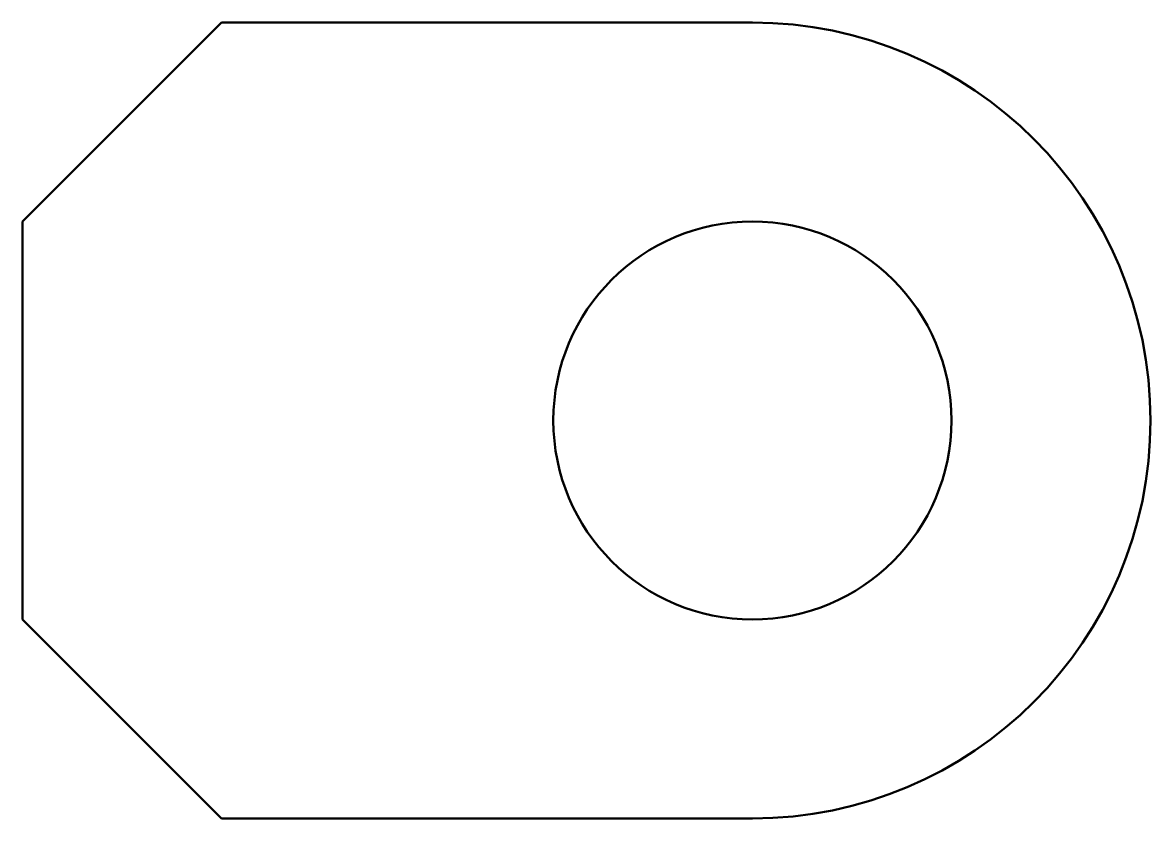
# Model space of a CAD drawing. Header units: millimetres. Extents: x 0 to 170, y 0 to 120.
import ezdxf

# ---------------------------------------------------------------- set-up
doc = ezdxf.new("R2010")
doc.units = ezdxf.units.MM
doc.layers.add('IV_INTERIOR_PROFILES', color=7, linetype='Continuous', lineweight=50)
doc.layers.add('IV_OUTER_PROFILE', color=7, linetype='Continuous', lineweight=50)

msp = doc.modelspace()

# ---------------------------------------------------------------- linework, layer by layer
at = {"layer": 'IV_INTERIOR_PROFILES'}
msp.add_circle((110, 60), 30, dxfattribs=at)
at = {"layer": 'IV_OUTER_PROFILE'}
for p, q in [((0, 90), (30, 120)), ((30, 120), (110, 120)), ((0, 30), (0, 90)), ((30, 0), (0, 30)), ((110, 0), (30, 0))]:
    msp.add_line(p, q, dxfattribs=at)
msp.add_arc((110, 60), 60, 270, 90, dxfattribs=at)

doc.saveas('drawing.dxf')
